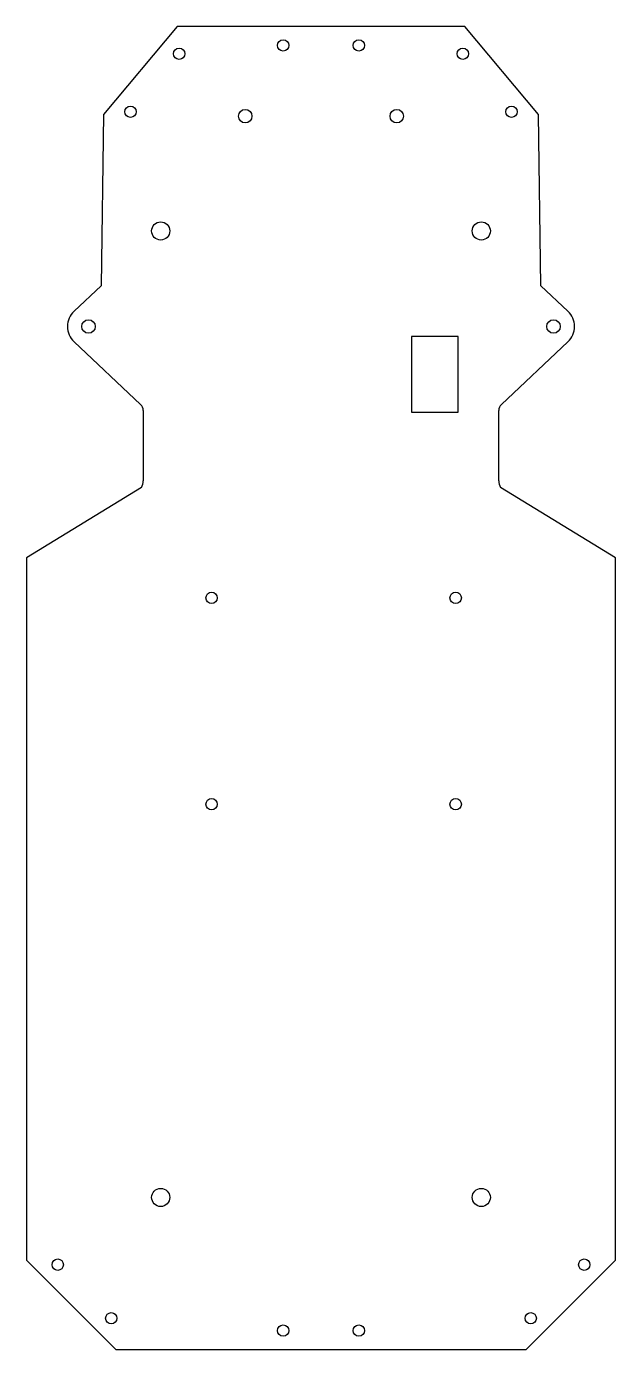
# Model space of a CAD drawing. Header units: metres. Extents: x -70 to 70, y -158 to 156.
import ezdxf

# ---------------------------------------------------------------- set-up
doc = ezdxf.new("R2010")
doc.units = ezdxf.units.M

msp = doc.modelspace()

# ---------------------------------------------------------------- linework, layer by layer
at = {"layer": 'HOLES'}
for centre, radius in [((-33.7007, 149.7339), 1.35), ((-9, 151.7), 1.35), ((9, 151.7), 1.35), ((33.7007, 149.7339), 1.35), ((-45.2709, 135.9451), 1.35), ((-18, 134.9), 1.6), ((18, 134.9), 1.6), ((45.2709, 135.9451), 1.35), ((-38.092, 107.636), 2.15), ((38.092, 107.636), 2.15), ((-55.26, 84.951), 1.6), ((55.26, 84.951), 1.6), ((-26, 20.5), 1.35), ((32, 20.5), 1.35), ((-26, -28.5), 1.35), ((32, -28.5), 1.35), ((-38.092, -121.887), 2.15), ((38.092, -121.887), 2.15), ((-62.575, -137.8471), 1.35), ((62.575, -137.8471), 1.35), ((-49.8471, -150.575), 1.35), ((49.8471, -150.575), 1.35), ((-9, -153.5), 1.35), ((9, -153.5), 1.35)]:
    msp.add_circle(centre, radius, dxfattribs=at)
at = {"layer": 'OUTLINE'}
for p, q in [((-34.1502, 156.2), (-51.7168, 135.2649)), ((34.1502, 156.2), (-34.1502, 156.2)), ((51.7168, 135.2649), (34.1502, 156.2)), ((-51.7168, 135.2649), (-52.2474, 94.6374)), ((52.2474, 94.6374), (51.7168, 135.2649)), ((-52.2474, 94.6374), (-58.6822, 88.5956)), ((58.6822, 88.5956), (52.2474, 94.6374)), ((32.6, 82.6), (21.5, 82.6)), ((21.5, 82.6), (21.5, 64.6)), ((32.6, 64.6), (32.6, 82.6)), ((-58.6822, 81.3054), (-42.8594, 66.4491)), ((42.8594, 66.4491), (58.6822, 81.3054)), ((-42.2284, 64.9911), (-42.2284, 48.2741)), ((21.5, 64.6), (32.6, 64.6)), ((42.2284, 48.2741), (42.2284, 64.9911)), ((-42.6534, 46.7348), (-70, 30)), ((70, 30), (42.6534, 46.7348)), ((-70, 30), (-70, -136.7868)), ((70, -136.7868), (70, 30)), ((-70, -136.7868), (-48.7868, -158)), ((48.7868, -158), (70, -136.7868)), ((-48.7868, -158), (48.7868, -158))]:
    msp.add_line(p, q, dxfattribs=at)
for centre, radius, start, end in [((-55.2595, 84.9505), 5.0002, 133.1973, 179.9994), ((55.2595, 84.9505), 5.0002, 0.0006, 46.8027), ((-55.2595, 84.9505), 5.0002, 180.0006, 226.8027), ((55.2595, 84.9505), 5.0002, 313.1973, 359.9994), ((-44.3075, 64.9568), 2.0794, 0.9445, 45.86), ((44.3075, 64.9568), 2.0794, 134.14, 179.0555), ((-45.2815, 48.2887), 3.0532, 329.4052, 359.7252), ((45.2815, 48.2887), 3.0532, 180.2748, 210.5948)]:
    msp.add_arc(centre, radius, start, end, dxfattribs=at)

doc.saveas('drawing.dxf')
